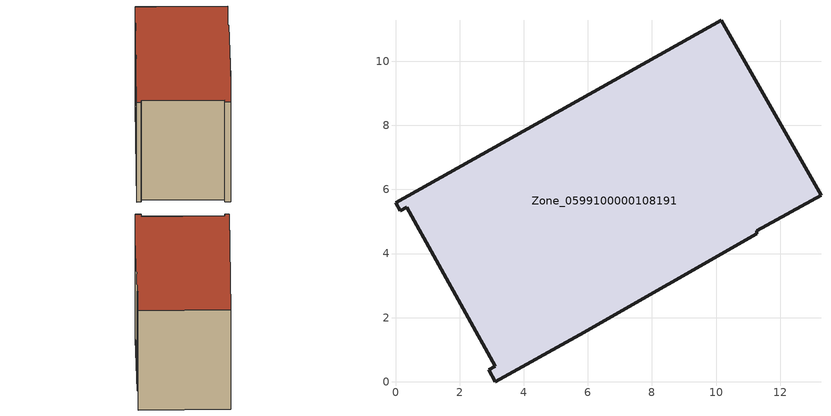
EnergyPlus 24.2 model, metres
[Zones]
Zone_0599100000108191
 floor ground (C_G): 11.27,4.71 11.27,4.61 5.75,1.47 3.11,0 2.9,0.37 3.11,0.49 0.35,5.44 0.14,5.33 0,5.58 10.16,11.28 13.27,5.82 z0
 wall outside (C_F): 0.35,5.44 3.11,0.49 2.9,0.37 3.11,0 5.75,1.47 11.27,4.61 11.27,4.71 13.27,5.82 10.16,11.28 0,5.58 0.14,5.33 0.35,5.44 z0:8.13
 roof outside (C_R): 11.27,4.71 13.27,5.82 10.16,11.28 0,5.58 0.14,5.33 0.35,5.44 3.11,0.49 2.9,0.37 3.11,0 5.75,1.47 11.27,4.61 z8.13
[BUILDING]
Pand.0599100000108191: North Axis=0; Terrain=City; Loads Convergence Tolerance Value=0.04; Temperature Convergence Tolerance Value=0.4; Solar Distribution=FullExterior; Maximum Number of Warmup Days=25; Minimum Number of Warmup Days=1
[Site:Location]
Rotterdam.The.Hague.AP_ZH_NLD Design_Conditions: Latitude=51.96; Longitude=4.45; Time Zone=1; Elevation=-4.5
[SITE:GROUNDTEMPERATURE:BUILDINGSURFACE]
18, 18, 18, 18, 18, 18, 18, 18, 18, 18, 18, 18
[MATERIAL] Thermal Absorptance=0.9; Solar Absorptance=0.7; Visible Absorptance=0.7
Name | Roughness | Thickness | Conductivity | Density | Specific Heat
G.TC.1965-1974 | MediumSmooth | 0.15 | 0.882353 | 540 | 1210
F.TC.1965-1974 | Rough | 0.3 | 0.697674 | 1920 | 840
R.TC.1965-1974 | MediumRough | 0.2 | 0.232558 | 1500 | 1000
[CONSTRUCTION]
C_G: G.TC.1965-1974
C_F: F.TC.1965-1974
C_R: R.TC.1965-1974
[ZONE]
Zone_0599100000108191: Type=1; Multiplier=1; Ceiling Height=Autocalculate; Volume=Autocalculate; Floor Area=autocalculate; Part of Total Floor Area=Yes
[ZONEINFILTRATION:DESIGNFLOWRATE]
Infil_Zone_0599100000108191: Zone or ZoneList or Space or SpaceList=Zone_0599100000108191; Schedule=AlwaysOn; Design Flow Rate Calculation Method=Flow/Area; Flow Rate per Floor Area=0.003; Constant Term Coefficient=1; Temperature Term Coefficient=0; Velocity Term Coefficient=0; Velocity Squared Term Coefficient=0
[HVACTEMPLATE:ZONE:IDEALLOADSAIRSYSTEM]
Zone_0599100000108191: Maximum Heating Supply Air Temperature=50; Minimum Cooling Supply Air Temperature=13; Maximum Heating Supply Air Humidity Ratio=0.0156; Minimum Cooling Supply Air Humidity Ratio=0.0077; Heating Limit=NoLimit; Cooling Limit=NoLimit; Dehumidification Control Type=ConstantSensibleHeatRatio; Cooling Sensible Heat Ratio=0.7; Dehumidification Setpoint=60; Humidification Control Type=None; Humidification Setpoint=30; Outdoor Air Method=None; Outdoor Air Flow Rate per Person=0.00944; Outdoor Air Flow Rate per Zone Floor Area=0; Outdoor Air Flow Rate per Zone=0; Demand Controlled Ventilation Type=None; Outdoor Air Economizer Type=NoEconomizer; Heat Recovery Type=None; Sensible Heat Recovery Effectiveness=0.7; Latent Heat Recovery Effectiveness=0.65
[ZONECONTROL:THERMOSTAT]
ThermostatControl_Zone_0599100000108191: Zone or ZoneList=Zone_0599100000108191; Control Type Schedule=DualSetpointControlType; Control 1=Thermostat_Zone_0599100000108191; Temperature Difference Between Cutout And Setpoint=0
[THERMOSTATSETPOINT:DUALSETPOINT]
Thermostat_Zone_0599100000108191: Heating Setpoint Temperature Schedule=HeatingSetpoint_Zone_0599100000108191; Cooling Setpoint Temperature Schedule=CoolingSetpoint_Zone_0599100000108191
[SCHEDULE:COMPACT]
HeatingSetpoint_Zone_0599100000108191: Through: 12/31, For: AllDays, Until: 24:00, 21
CoolingSetpoint_Zone_0599100000108191: Through: 12/31, For: AllDays, Until: 24:00, 24
DualSetpointControlType: Through: 12/31, For: AllDays, Until: 24:00, 4
AlwaysOn: Through: 12/31, For: AllDays, Until: 24:00, 1
